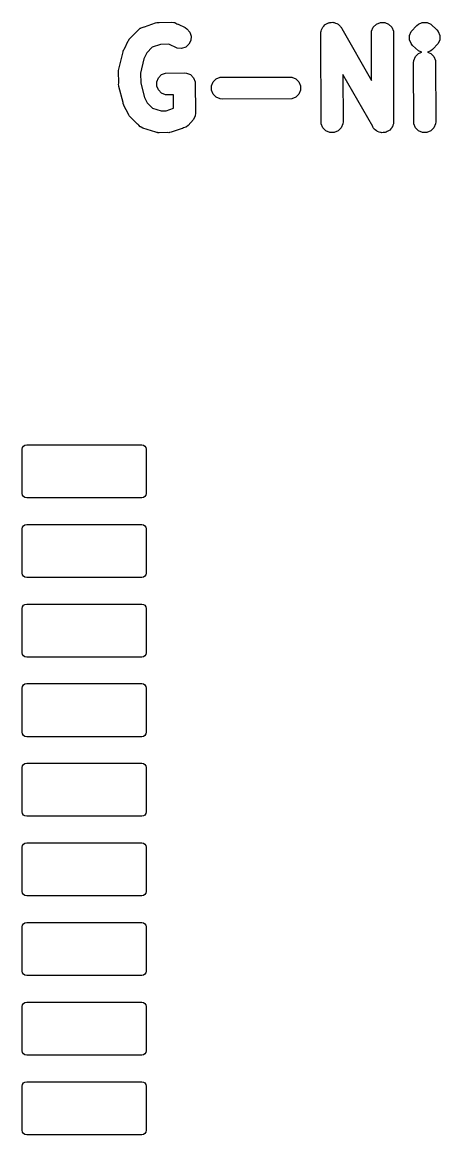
# Model space of a CAD drawing. Extents: x 63.6 to 142.2, y 84.8 to 149.3.
# Drawn here: x 94.6 to 104.03, y 84.83 to 109.99 of the extents above; entities that cross this region are included whole.
import ezdxf

# ---------------------------------------------------------------- set-up
doc = ezdxf.new("R2010")
doc.units = 0
doc.layers.add('BLACK', color=7, linetype='CONTINUOUS')

msp = doc.modelspace()

# ---------------------------------------------------------------- linework, layer by layer
at = {"layer": 'BLACK', "linetype": 'CONTINUOUS'}
for p, q in [((97.364171, 109.888121), (97.614309, 109.975333)), ((97.614309, 109.975333), (97.638495, 109.980833)), ((97.638495, 109.980833), (97.644593, 109.983358)), ((97.644593, 109.983358), (97.649941, 109.983435)), ((97.649941, 109.983435), (97.662099, 109.986199)), ((97.662099, 109.986199), (97.69241, 109.984045)), ((97.69241, 109.984045), (97.97908, 109.988162)), ((97.97908, 109.988162), (98.027853, 109.983358)), ((98.027853, 109.983358), (98.036151, 109.979921)), ((98.036151, 109.979921), (98.045111, 109.979284)), ((98.045111, 109.979284), (98.093874, 109.956011)), ((98.093874, 109.956011), (98.117973, 109.946029)), ((98.117973, 109.946029), (98.120879, 109.943123)), ((98.120879, 109.943123), (98.28136, 109.866531)), ((101.41377, 109.900566), (101.434129, 109.926854)), ((101.434129, 109.926854), (101.447965, 109.934761)), ((101.447965, 109.934761), (101.459234, 109.946029)), ((101.459234, 109.946029), (101.489954, 109.958754)), ((101.489954, 109.958754), (101.518823, 109.97525)), ((101.518823, 109.97525), (101.534631, 109.97726)), ((101.534631, 109.97726), (101.549354, 109.983358)), ((101.549354, 109.983358), (101.582605, 109.983358)), ((101.582605, 109.983358), (101.615589, 109.987551)), ((101.615589, 109.987551), (101.630964, 109.983358)), ((101.630964, 109.983358), (101.6469, 109.983358)), ((101.6469, 109.983358), (101.677616, 109.970635)), ((101.677616, 109.970635), (101.709696, 109.961886)), ((101.709696, 109.961886), (101.722296, 109.952128)), ((101.722296, 109.952128), (101.73702, 109.946029)), ((101.73702, 109.946029), (101.76053, 109.922519)), ((102.533117, 109.877055), (102.602091, 109.946029)), ((102.602091, 109.946029), (102.692211, 109.983358)), ((102.692211, 109.983358), (102.789757, 109.983358)), ((102.789757, 109.983358), (102.879877, 109.946029)), ((102.879877, 109.946029), (102.948851, 109.877055)), ((103.516588, 109.914939), (103.554473, 109.94603)), ((103.554473, 109.94603), (103.634757, 109.979284)), ((103.634757, 109.979284), (103.644592, 109.983358)), ((103.644592, 109.983358), (103.742138, 109.983358)), ((103.742138, 109.983358), (103.751973, 109.979284)), ((103.751973, 109.979284), (103.832257, 109.94603)), ((103.832257, 109.94603), (103.832276, 109.946011)), ((103.832276, 109.946011), (103.96538, 109.819701)), ((97.042324, 109.62537), (97.230874, 109.819701)), ((97.230874, 109.819701), (97.268759, 109.850792)), ((97.268759, 109.850792), (97.277058, 109.85423)), ((97.277058, 109.85423), (97.283843, 109.860114)), ((97.283843, 109.860114), (97.330732, 109.876463)), ((97.330732, 109.876463), (97.358879, 109.888121)), ((97.358879, 109.888121), (97.364171, 109.888121)), ((98.28136, 109.866531), (98.322835, 109.840422)), ((98.322835, 109.840422), (98.386747, 109.766731)), ((98.386747, 109.766731), (98.417593, 109.674193)), ((98.417593, 109.674193), (98.410678, 109.576893)), ((101.348127, 109.738162), (101.349362, 109.750709)), ((101.352931, 107.689389), (101.348127, 109.738162)), ((101.348738, 109.755624), (101.350473, 109.76199)), ((101.349362, 109.750709), (101.348738, 109.755624)), ((101.350473, 109.76199), (101.352931, 109.786935)), ((101.352931, 109.786935), (101.365654, 109.817652)), ((101.365654, 109.817652), (101.374403, 109.849731)), ((101.374403, 109.849731), (101.384161, 109.862332)), ((101.384161, 109.862332), (101.39026, 109.877055)), ((101.39026, 109.877055), (101.41377, 109.900566)), ((101.76053, 109.922519), (101.786819, 109.90216)), ((101.786819, 109.90216), (101.794813, 109.888236)), ((101.794813, 109.888236), (101.805994, 109.877055)), ((101.805994, 109.877055), (101.818325, 109.847284)), ((101.818325, 109.847284), (102.493485, 108.671336)), ((102.490984, 109.738162), (102.495788, 109.786935)), ((102.493485, 108.671336), (102.490984, 109.738162)), ((102.495788, 109.786935), (102.533117, 109.877055)), ((102.948851, 109.877055), (102.98618, 109.786935)), ((102.98618, 109.786935), (102.990984, 107.738162)), ((103.352931, 109.691696), (103.39026, 109.781816)), ((103.352931, 109.594152), (103.352931, 109.691696)), ((103.39026, 109.781816), (103.516588, 109.914939)), ((103.96538, 109.819701), (103.996471, 109.781816)), ((103.996471, 109.781816), (104.033799, 109.691696)), ((104.033799, 109.691696), (104.033799, 109.594152)), ((96.908183, 109.385347), (96.993568, 109.564252)), ((96.993568, 109.564252), (97.006783, 109.585246)), ((97.006783, 109.585246), (97.009308, 109.59134)), ((97.009308, 109.59134), (97.013044, 109.595192)), ((97.013044, 109.595192), (97.019677, 109.605727)), ((97.019677, 109.605727), (97.042324, 109.62537)), ((97.537267, 109.423381), (97.416565, 109.298978)), ((97.724345, 109.488607), (97.537267, 109.423381)), ((97.915881, 109.491358), (97.724345, 109.488607)), ((98.103525, 109.401802), (97.915881, 109.491358)), ((98.293363, 109.425733), (98.200825, 109.394887)), ((98.367054, 109.489645), (98.293363, 109.425733)), ((98.410678, 109.576893), (98.367054, 109.489645)), ((103.39026, 109.504032), (103.352931, 109.594152)), ((103.42135, 109.466147), (103.39026, 109.504032)), ((103.554473, 109.339818), (103.42135, 109.466147)), ((103.996471, 109.504032), (103.870142, 109.370909)), ((104.033799, 109.594152), (103.996471, 109.504032)), ((96.79146, 108.953833), (96.879401, 109.322606)), ((96.879401, 109.322606), (96.880687, 109.326206)), ((96.880687, 109.326206), (96.880815, 109.328003)), ((96.880815, 109.328003), (96.882861, 109.332291)), ((96.882861, 109.332291), (96.895891, 109.368757)), ((96.895891, 109.368757), (96.908183, 109.385347)), ((97.416565, 109.298978), (97.350207, 109.159941)), ((98.200825, 109.394887), (98.103525, 109.401802)), ((103.448169, 109.120269), (103.485498, 109.210389)), ((103.485498, 109.210389), (103.554472, 109.279363)), ((103.554472, 109.279363), (103.627448, 109.309591)), ((103.603447, 109.319533), (103.554473, 109.339818)), ((103.627448, 109.309591), (103.603447, 109.319533)), ((103.783283, 109.319533), (103.759281, 109.309591)), ((103.759281, 109.309591), (103.832258, 109.279363)), ((103.832257, 109.339818), (103.783283, 109.319533)), ((103.832262, 109.339824), (103.832257, 109.339818)), ((103.832258, 109.279363), (103.901232, 109.210389)), ((103.870142, 109.370909), (103.832262, 109.339824)), ((103.901232, 109.210389), (103.938561, 109.120269)), ((96.778529, 108.899609), (96.781503, 108.929793)), ((96.781503, 108.929793), (96.79146, 108.953833)), ((97.350207, 109.159941), (97.273225, 108.837122)), ((103.443365, 109.071496), (103.448169, 109.120269)), ((103.448169, 107.689389), (103.443365, 109.071496)), ((103.938561, 109.120269), (103.943365, 107.738162)), ((96.776699, 108.88102), (96.777537, 108.889529)), ((96.780626, 108.607558), (96.776699, 108.88102)), ((96.776995, 108.893172), (96.778529, 108.899609)), ((96.777537, 108.889529), (96.776995, 108.893172)), ((97.273225, 108.837122), (97.276467, 108.611406)), ((97.638646, 108.644078), (97.675975, 108.734198)), ((97.675975, 108.734198), (97.744949, 108.803172)), ((97.744949, 108.803172), (97.835069, 108.840501)), ((97.835069, 108.840501), (98.264794, 108.845305)), ((98.264794, 108.845305), (98.313567, 108.840501)), ((98.313567, 108.840501), (98.403687, 108.803172)), ((98.403687, 108.803172), (98.472661, 108.734198)), ((98.472661, 108.734198), (98.50999, 108.644078)), ((98.91407, 108.63896), (98.983044, 108.707934)), ((98.983044, 108.707934), (99.073164, 108.745263)), ((99.073164, 108.745263), (100.645747, 108.750067)), ((100.645747, 108.750067), (100.69452, 108.745263)), ((100.69452, 108.745263), (100.78464, 108.707934)), ((100.78464, 108.707934), (100.853614, 108.63896)), ((102.520785, 107.629041), (101.845625, 108.804989)), ((101.845625, 108.804989), (101.848127, 107.738162)), ((96.776995, 108.583153), (96.780626, 108.607558)), ((96.781405, 108.553322), (96.776995, 108.583153)), ((96.781503, 108.546532), (96.781405, 108.553322)), ((96.782912, 108.54313), (96.781503, 108.546532)), ((96.784163, 108.534671), (96.782912, 108.54313)), ((96.879168, 108.171495), (96.784163, 108.534671)), ((97.276467, 108.611406), (97.361042, 108.2881)), ((97.638646, 108.546532), (97.638646, 108.644078)), ((97.675975, 108.456412), (97.638646, 108.546532)), ((97.744949, 108.387438), (97.675975, 108.456412)), ((98.50999, 108.644078), (98.514794, 107.928639)), ((98.876741, 108.54884), (98.91407, 108.63896)), ((98.876741, 108.451294), (98.876741, 108.54884)), ((98.91407, 108.361174), (98.876741, 108.451294)), ((100.853614, 108.63896), (100.890943, 108.54884)), ((100.890943, 108.451294), (100.853614, 108.361174)), ((100.890943, 108.54884), (100.890943, 108.451294)), ((96.880815, 108.148322), (96.879168, 108.171495)), ((97.361042, 108.2881), (97.426045, 108.163848)), ((97.426045, 108.163848), (97.546142, 108.047324)), ((97.835069, 108.350109), (97.744949, 108.387438)), ((97.883842, 108.345305), (97.835069, 108.350109)), ((98.016462, 108.346788), (97.883842, 108.345305)), ((98.018486, 108.045464), (98.016462, 108.346788)), ((98.983044, 108.2922), (98.91407, 108.361174)), ((99.073164, 108.254871), (98.983044, 108.2922)), ((99.121937, 108.250067), (99.073164, 108.254871)), ((100.69452, 108.254871), (99.121937, 108.250067)), ((100.78464, 108.2922), (100.69452, 108.254871)), ((100.853614, 108.361174), (100.78464, 108.2922)), ((96.894769, 108.111854), (96.880815, 108.148322)), ((96.895891, 108.107568), (96.894769, 108.111854)), ((96.896963, 108.10612), (96.895891, 108.107568)), ((96.89833, 108.10255), (96.896963, 108.10612)), ((96.998499, 107.911079), (96.89833, 108.10255)), ((97.546142, 108.047324), (97.741107, 107.985296)), ((97.741107, 107.985296), (97.852322, 107.98753)), ((97.852322, 107.98753), (98.018486, 108.045464)), ((98.514794, 107.928639), (98.50999, 107.879877)), ((97.009307, 107.884986), (96.998499, 107.911079)), ((97.017148, 107.875431), (97.009307, 107.884986)), ((97.019677, 107.870598), (97.017148, 107.875431)), ((97.024665, 107.866272), (97.019677, 107.870598)), ((97.040398, 107.847101), (97.024665, 107.866272)), ((97.207943, 107.684539), (97.040398, 107.847101)), ((97.210152, 107.680122), (97.207943, 107.684539)), ((97.232237, 107.660968), (97.210152, 107.680122)), ((97.268758, 107.625533), (97.232237, 107.660968)), ((98.472663, 107.789748), (98.346334, 107.656624)), ((98.507527, 107.873919), (98.472663, 107.789748)), ((98.50999, 107.879866), (98.507527, 107.873919)), ((98.50999, 107.879877), (98.509991, 107.879869)), ((98.509991, 107.879869), (98.50999, 107.879867)), ((98.50999, 107.879867), (98.50999, 107.879866)), ((101.39026, 107.599269), (101.352931, 107.689389)), ((101.843323, 107.689389), (101.805994, 107.599269)), ((101.848127, 107.738162), (101.843323, 107.689389)), ((102.98618, 107.689389), (102.973456, 107.658673)), ((102.988637, 107.714335), (102.98618, 107.689389)), ((102.990373, 107.7207), (102.988637, 107.714335)), ((102.990984, 107.738162), (102.989748, 107.725616)), ((102.989748, 107.725616), (102.990373, 107.7207)), ((103.485498, 107.599269), (103.448169, 107.689389)), ((103.938561, 107.689389), (103.901232, 107.599269)), ((103.943365, 107.738162), (103.938561, 107.689389)), ((97.277057, 107.622096), (97.268758, 107.625533)), ((97.283843, 107.61621), (97.277057, 107.622096)), ((97.328594, 107.596229), (97.283843, 107.61621)), ((97.61619, 107.504731), (97.328594, 107.596229)), ((97.644593, 107.492966), (97.61619, 107.504731)), ((97.657014, 107.491743), (97.644593, 107.492966)), ((97.662099, 107.490125), (97.657014, 107.491743)), ((97.668684, 107.490594), (97.662099, 107.490125)), ((97.693366, 107.488162), (97.668684, 107.490594)), ((97.887797, 107.492067), (97.693366, 107.488162)), ((97.91511, 107.490125), (97.887797, 107.492067)), ((97.927119, 107.492856), (97.91511, 107.490125)), ((97.932615, 107.492966), (97.927119, 107.492856)), ((97.938712, 107.495492), (97.932615, 107.492966)), ((97.962899, 107.500991), (97.938712, 107.495492)), ((98.213038, 107.588204), (97.962899, 107.500991)), ((98.218329, 107.588204), (98.213038, 107.588204)), ((98.246464, 107.599859), (98.218329, 107.588204)), ((98.293364, 107.61621), (98.246464, 107.599859)), ((98.300149, 107.622096), (98.293364, 107.61621)), ((98.308449, 107.625533), (98.300149, 107.622096)), ((98.346334, 107.656624), (98.308449, 107.625533)), ((101.459234, 107.530295), (101.39026, 107.599269)), ((101.549354, 107.492966), (101.459234, 107.530295)), ((101.6469, 107.492966), (101.549354, 107.492966)), ((101.73702, 107.530295), (101.6469, 107.492966)), ((101.805994, 107.599269), (101.73702, 107.530295)), ((102.533117, 107.599269), (102.520785, 107.629041)), ((102.544297, 107.588089), (102.533117, 107.599269)), ((102.552292, 107.574164), (102.544297, 107.588089)), ((102.57858, 107.553806), (102.552292, 107.574164)), ((102.602091, 107.530295), (102.57858, 107.553806)), ((102.616814, 107.524197), (102.602091, 107.530295)), ((102.629415, 107.514438), (102.616814, 107.524197)), ((102.661494, 107.50569), (102.629415, 107.514438)), ((102.692211, 107.492966), (102.661494, 107.50569)), ((102.708147, 107.492966), (102.692211, 107.492966)), ((102.723522, 107.488773), (102.708147, 107.492966)), ((102.756506, 107.492966), (102.723522, 107.488773)), ((102.789757, 107.492966), (102.756506, 107.492966)), ((102.804479, 107.499065), (102.789757, 107.492966)), ((102.820288, 107.501074), (102.804479, 107.499065)), ((102.849154, 107.51757), (102.820288, 107.501074)), ((102.879877, 107.530295), (102.849154, 107.51757)), ((102.891147, 107.541566), (102.879877, 107.530295)), ((102.904982, 107.549471), (102.891147, 107.541566)), ((102.925338, 107.575757), (102.904982, 107.549471)), ((102.948851, 107.599269), (102.925338, 107.575757)), ((102.954949, 107.613993), (102.948851, 107.599269)), ((102.964708, 107.626593), (102.954949, 107.613993)), ((102.973456, 107.658673), (102.964708, 107.626593)), ((103.554472, 107.530295), (103.485498, 107.599269)), ((103.644592, 107.492966), (103.554472, 107.530295)), ((103.742138, 107.492966), (103.644592, 107.492966)), ((103.832258, 107.530295), (103.742138, 107.492966)), ((103.901232, 107.599269), (103.832258, 107.530295)), ((94.601, 100.3338), (94.608612, 100.372068)), ((94.608612, 100.372068), (94.630289, 100.404511)), ((94.630289, 100.404511), (94.662732, 100.426188)), ((94.662732, 100.426188), (94.701, 100.4338)), ((94.701, 100.4338), (97.301, 100.4338)), ((97.301, 100.4338), (97.339268, 100.426188)), ((97.339268, 100.426188), (97.371711, 100.404511)), ((97.371711, 100.404511), (97.393388, 100.372068)), ((97.393388, 100.372068), (97.401, 100.3338)), ((94.601, 99.3338), (94.601, 100.3338)), ((97.401, 100.3338), (97.401, 99.3338)), ((94.608612, 99.295532), (94.601, 99.3338)), ((94.630289, 99.263089), (94.608612, 99.295532)), ((94.662732, 99.241412), (94.630289, 99.263089)), ((94.701, 99.2338), (94.662732, 99.241412)), ((97.301, 99.2338), (94.701, 99.2338)), ((97.339268, 99.241412), (97.301, 99.2338)), ((97.371711, 99.263089), (97.339268, 99.241412)), ((97.393388, 99.295532), (97.371711, 99.263089)), ((97.401, 99.3338), (97.393388, 99.295532)), ((94.630289, 98.604511), (94.662732, 98.626188)), ((94.662732, 98.626188), (94.701, 98.6338)), ((94.701, 98.6338), (97.301, 98.6338)), ((97.301, 98.6338), (97.339268, 98.626188)), ((97.339268, 98.626188), (97.371711, 98.604511)), ((94.601, 98.5338), (94.608612, 98.572068)), ((94.601, 97.5338), (94.601, 98.5338)), ((94.608612, 98.572068), (94.630289, 98.604511)), ((97.371711, 98.604511), (97.393388, 98.572068)), ((97.393388, 98.572068), (97.401, 98.5338)), ((97.401, 98.5338), (97.401, 97.5338)), ((94.608612, 97.495532), (94.601, 97.5338)), ((94.630289, 97.463089), (94.608612, 97.495532)), ((94.662732, 97.441412), (94.630289, 97.463089)), ((94.701, 97.4338), (94.662732, 97.441412)), ((97.301, 97.4338), (94.701, 97.4338)), ((97.339268, 97.441412), (97.301, 97.4338)), ((97.371711, 97.463089), (97.339268, 97.441412)), ((97.393388, 97.495532), (97.371711, 97.463089)), ((97.401, 97.5338), (97.393388, 97.495532)), ((94.601, 96.7338), (94.608612, 96.772068)), ((94.601, 95.7338), (94.601, 96.7338)), ((94.608612, 96.772068), (94.630289, 96.804511)), ((94.630289, 96.804511), (94.662732, 96.826188)), ((94.662732, 96.826188), (94.701, 96.8338)), ((94.701, 96.8338), (97.301, 96.8338)), ((97.301, 96.8338), (97.339268, 96.826188)), ((97.339268, 96.826188), (97.371711, 96.804511)), ((97.371711, 96.804511), (97.393388, 96.772068)), ((97.393388, 96.772068), (97.401, 96.7338)), ((97.401, 96.7338), (97.401, 95.7338)), ((94.608612, 95.695532), (94.601, 95.7338)), ((94.630289, 95.663089), (94.608612, 95.695532)), ((94.662732, 95.641412), (94.630289, 95.663089)), ((94.701, 95.6338), (94.662732, 95.641412)), ((97.301, 95.6338), (94.701, 95.6338)), ((97.339268, 95.641412), (97.301, 95.6338)), ((97.371711, 95.663089), (97.339268, 95.641412)), ((97.393388, 95.695532), (97.371711, 95.663089)), ((97.401, 95.7338), (97.393388, 95.695532)), ((94.601, 94.9338), (94.608612, 94.972068)), ((94.601, 93.9338), (94.601, 94.9338)), ((94.608612, 94.972068), (94.630289, 95.004511)), ((94.630289, 95.004511), (94.662732, 95.026188)), ((94.662732, 95.026188), (94.701, 95.0338)), ((94.701, 95.0338), (97.301, 95.0338)), ((97.301, 95.0338), (97.339268, 95.026188)), ((97.339268, 95.026188), (97.371711, 95.004511)), ((97.371711, 95.004511), (97.393388, 94.972068)), ((97.393388, 94.972068), (97.401, 94.9338)), ((97.401, 94.9338), (97.401, 93.9338)), ((94.608612, 93.895532), (94.601, 93.9338)), ((94.630289, 93.863089), (94.608612, 93.895532)), ((94.662732, 93.841412), (94.630289, 93.863089)), ((94.701, 93.8338), (94.662732, 93.841412)), ((97.301, 93.8338), (94.701, 93.8338)), ((97.339268, 93.841412), (97.301, 93.8338)), ((97.371711, 93.863089), (97.339268, 93.841412)), ((97.393388, 93.895532), (97.371711, 93.863089)), ((97.401, 93.9338), (97.393388, 93.895532)), ((94.601, 93.1338), (94.608612, 93.172068)), ((94.601, 92.1338), (94.601, 93.1338)), ((94.608612, 93.172068), (94.630289, 93.204511)), ((94.630289, 93.204511), (94.662732, 93.226188)), ((94.662732, 93.226188), (94.701, 93.2338)), ((94.701, 93.2338), (97.301, 93.2338)), ((97.301, 93.2338), (97.339268, 93.226188)), ((97.339268, 93.226188), (97.371711, 93.204511)), ((97.371711, 93.204511), (97.393388, 93.172068)), ((97.393388, 93.172068), (97.401, 93.1338)), ((97.401, 93.1338), (97.401, 92.1338)), ((94.608612, 92.095532), (94.601, 92.1338)), ((94.630289, 92.063089), (94.608612, 92.095532)), ((97.393388, 92.095532), (97.371711, 92.063089)), ((97.401, 92.1338), (97.393388, 92.095532)), ((94.662732, 92.041412), (94.630289, 92.063089)), ((94.701, 92.0338), (94.662732, 92.041412)), ((97.301, 92.0338), (94.701, 92.0338)), ((97.339268, 92.041412), (97.301, 92.0338)), ((97.371711, 92.063089), (97.339268, 92.041412)), ((94.601, 91.3338), (94.608612, 91.372068)), ((94.601, 90.3338), (94.601, 91.3338)), ((94.608612, 91.372068), (94.630289, 91.404511)), ((94.630289, 91.404511), (94.662732, 91.426188)), ((94.662732, 91.426188), (94.701, 91.4338)), ((94.701, 91.4338), (97.301, 91.4338)), ((97.301, 91.4338), (97.339268, 91.426188)), ((97.339268, 91.426188), (97.371711, 91.404511)), ((97.371711, 91.404511), (97.393388, 91.372068)), ((97.393388, 91.372068), (97.401, 91.3338)), ((97.401, 91.3338), (97.401, 90.3338)), ((94.608612, 90.295532), (94.601, 90.3338)), ((97.401, 90.3338), (97.393388, 90.295532)), ((94.630289, 90.263089), (94.608612, 90.295532)), ((94.662732, 90.241412), (94.630289, 90.263089)), ((94.701, 90.2338), (94.662732, 90.241412)), ((97.301, 90.2338), (94.701, 90.2338)), ((97.339268, 90.241412), (97.301, 90.2338)), ((97.371711, 90.263089), (97.339268, 90.241412)), ((97.393388, 90.295532), (97.371711, 90.263089)), ((94.601, 89.5338), (94.608612, 89.572068)), ((94.608612, 89.572068), (94.630289, 89.604511)), ((94.630289, 89.604511), (94.662732, 89.626188)), ((94.662732, 89.626188), (94.701, 89.6338)), ((94.701, 89.6338), (97.301, 89.6338)), ((97.301, 89.6338), (97.339268, 89.626188)), ((97.339268, 89.626188), (97.371711, 89.604511)), ((97.371711, 89.604511), (97.393388, 89.572068)), ((97.393388, 89.572068), (97.401, 89.5338)), ((94.601, 88.5338), (94.601, 89.5338)), ((97.401, 89.5338), (97.401, 88.5338)), ((94.608612, 88.495532), (94.601, 88.5338)), ((94.630289, 88.463089), (94.608612, 88.495532)), ((94.662732, 88.441412), (94.630289, 88.463089)), ((94.701, 88.4338), (94.662732, 88.441412)), ((97.301, 88.4338), (94.701, 88.4338)), ((97.339268, 88.441412), (97.301, 88.4338)), ((97.371711, 88.463089), (97.339268, 88.441412)), ((97.393388, 88.495532), (97.371711, 88.463089)), ((97.401, 88.5338), (97.393388, 88.495532)), ((94.608612, 87.772068), (94.630289, 87.804511)), ((94.630289, 87.804511), (94.662732, 87.826188)), ((94.662732, 87.826188), (94.701, 87.8338)), ((94.701, 87.8338), (97.301, 87.8338)), ((97.301, 87.8338), (97.339268, 87.826188)), ((97.339268, 87.826188), (97.371711, 87.804511)), ((97.371711, 87.804511), (97.393388, 87.772068)), ((94.601, 87.7338), (94.608612, 87.772068)), ((94.601, 86.7338), (94.601, 87.7338)), ((97.393388, 87.772068), (97.401, 87.7338)), ((97.401, 87.7338), (97.401, 86.7338)), ((94.608612, 86.695532), (94.601, 86.7338)), ((94.630289, 86.663089), (94.608612, 86.695532)), ((94.662732, 86.641412), (94.630289, 86.663089)), ((94.701, 86.6338), (94.662732, 86.641412)), ((97.301, 86.6338), (94.701, 86.6338)), ((97.339268, 86.641412), (97.301, 86.6338)), ((97.371711, 86.663089), (97.339268, 86.641412)), ((97.393388, 86.695532), (97.371711, 86.663089)), ((97.401, 86.7338), (97.393388, 86.695532)), ((94.662732, 86.026188), (94.701, 86.0338)), ((94.701, 86.0338), (97.301, 86.0338)), ((97.301, 86.0338), (97.339268, 86.026188)), ((94.601, 85.9338), (94.608612, 85.972068)), ((94.601, 84.9338), (94.601, 85.9338)), ((94.608612, 85.972068), (94.630289, 86.004511)), ((94.630289, 86.004511), (94.662732, 86.026188)), ((97.339268, 86.026188), (97.371711, 86.004511)), ((97.371711, 86.004511), (97.393388, 85.972068)), ((97.393388, 85.972068), (97.401, 85.9338)), ((97.401, 85.9338), (97.401, 84.9338)), ((94.608612, 84.895532), (94.601, 84.9338)), ((94.630289, 84.863089), (94.608612, 84.895532)), ((94.662732, 84.841412), (94.630289, 84.863089)), ((94.701, 84.8338), (94.662732, 84.841412)), ((97.301, 84.8338), (94.701, 84.8338)), ((97.339268, 84.841412), (97.301, 84.8338)), ((97.371711, 84.863089), (97.339268, 84.841412)), ((97.393388, 84.895532), (97.371711, 84.863089)), ((97.401, 84.9338), (97.393388, 84.895532))]:
    msp.add_line(p, q, dxfattribs=at)

doc.saveas('drawing.dxf')
